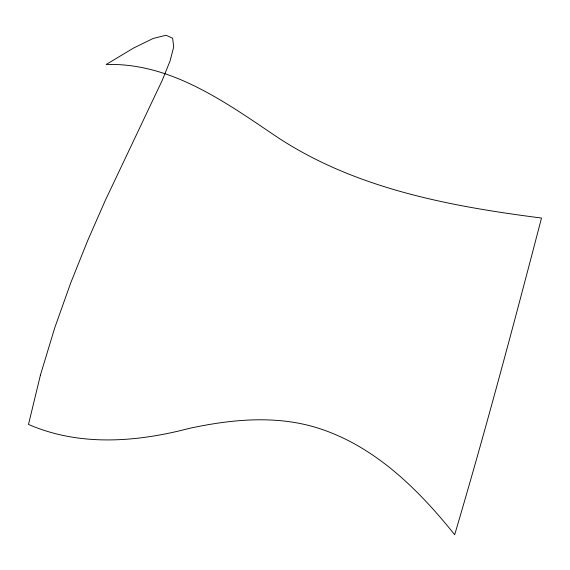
<?xml version="1.0" encoding="UTF-8"?>
<svg xmlns="http://www.w3.org/2000/svg" width="570" height="570" viewBox="0 0 570 570"><rect width="100%" height="100%" fill="white"/><g stroke="black" fill="none" stroke-linecap="round" stroke-linejoin="round"><path stroke-width="0.85" d="M40.406 375.167L28.5 424.422C79.622 446.709 136.772 442.17 189.39 428.348C231.142 419.385 275.381 414.981 316.863 427.735C373.991 445.419 418.238 489.103 454.675 534.738C485.733 429.766 513.905 323.967 541.5 218.039C448.341 206.091 351.925 188.157 272.895 134.199C222.991 100.505 169.297 62.522 106.141 64.51L133.53 48.065L153.259 38.425L166.055 35.262L172.625 38.218L173.708 46.947L170.002 61.104L162.243 80.327L105.008 201.053L87.752 240.447L70.751 282.827L54.727 327.85L40.406 375.167"/></g></svg>
